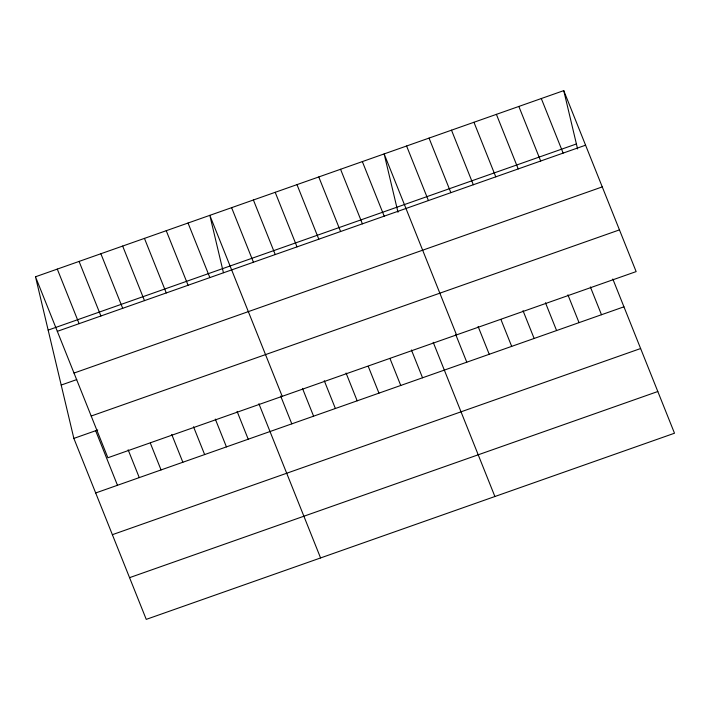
<?xml version="1.0" encoding="UTF-8"?>
<svg xmlns="http://www.w3.org/2000/svg" width="710" height="710" viewBox="0 0 710 710"><rect width="100%" height="100%" fill="white"/><g stroke="black" fill="none" stroke-linecap="round" stroke-linejoin="round"><path stroke-width="1.06" d="M35.5 276.776L563.749 90.623L636.142 271.602L107.885 457.755L35.5 276.776L73.858 438.398L146.251 619.377L674.5 433.224L612.819 279.012M48.156 330.106L576.413 143.961M57.324 331.339L585.572 145.195M74.009 373.061L602.257 186.907M61.202 385.06L76.769 379.575M91.2 416.033L619.448 229.889M73.858 438.398L97.731 429.985M95.69 492.962L623.939 306.818M112.375 534.683L640.624 348.53M129.566 577.656L657.815 391.512M541.304 98.539L563.128 153.103M518.85 106.447L540.674 161.01M590.365 286.929L601.485 314.725M496.397 114.354L518.22 168.927M567.92 294.836L579.041 322.633M473.952 122.271L495.775 176.834M545.466 302.753L556.587 330.549M451.498 130.178L473.322 184.751M523.013 310.661L534.133 338.457M429.044 138.095L450.868 192.659M500.976 319.598L511.688 346.373M406.599 146.003L428.423 200.566M478.114 326.485L489.234 354.281M456.53 334.898L384.145 153.91L397.99 212.246M455.669 334.392L466.781 362.189M362.357 161.596L384.181 216.159M433.215 342.309L494.897 496.521M340.56 169.273L362.393 223.836M411.427 349.986L422.539 377.782M318.772 176.95L340.596 231.513M390.047 358.692L400.751 385.459M296.984 184.627L318.808 239.199M368.259 366.369L378.962 393.136M275.196 192.303L297.02 246.876M346.054 373.016L357.174 400.822M253.399 199.989L275.231 254.553M324.266 380.702L335.377 408.498M231.611 207.666L253.434 262.23M302.469 388.379L313.589 416.175M282.207 396.322L209.823 215.343L223.428 272.675M280.681 396.056L291.801 423.852M188.035 223.02L209.858 277.592M258.893 403.733L320.574 557.945M166.238 230.697L188.07 285.269M237.105 411.409L248.216 439.215M144.449 238.383L166.273 292.946M215.307 419.095L226.428 446.892M122.661 246.059L144.485 300.623M193.519 426.772L204.64 454.569M100.873 253.736L122.697 308.3M171.731 434.449L182.852 462.245M79.076 261.413L100.909 315.986M150.351 443.155L161.055 469.922M57.288 269.09L79.112 323.662M128.146 449.803L139.266 477.608M95.655 430.713L117.478 485.285M563.749 90.623L577.594 148.958"/></g></svg>
